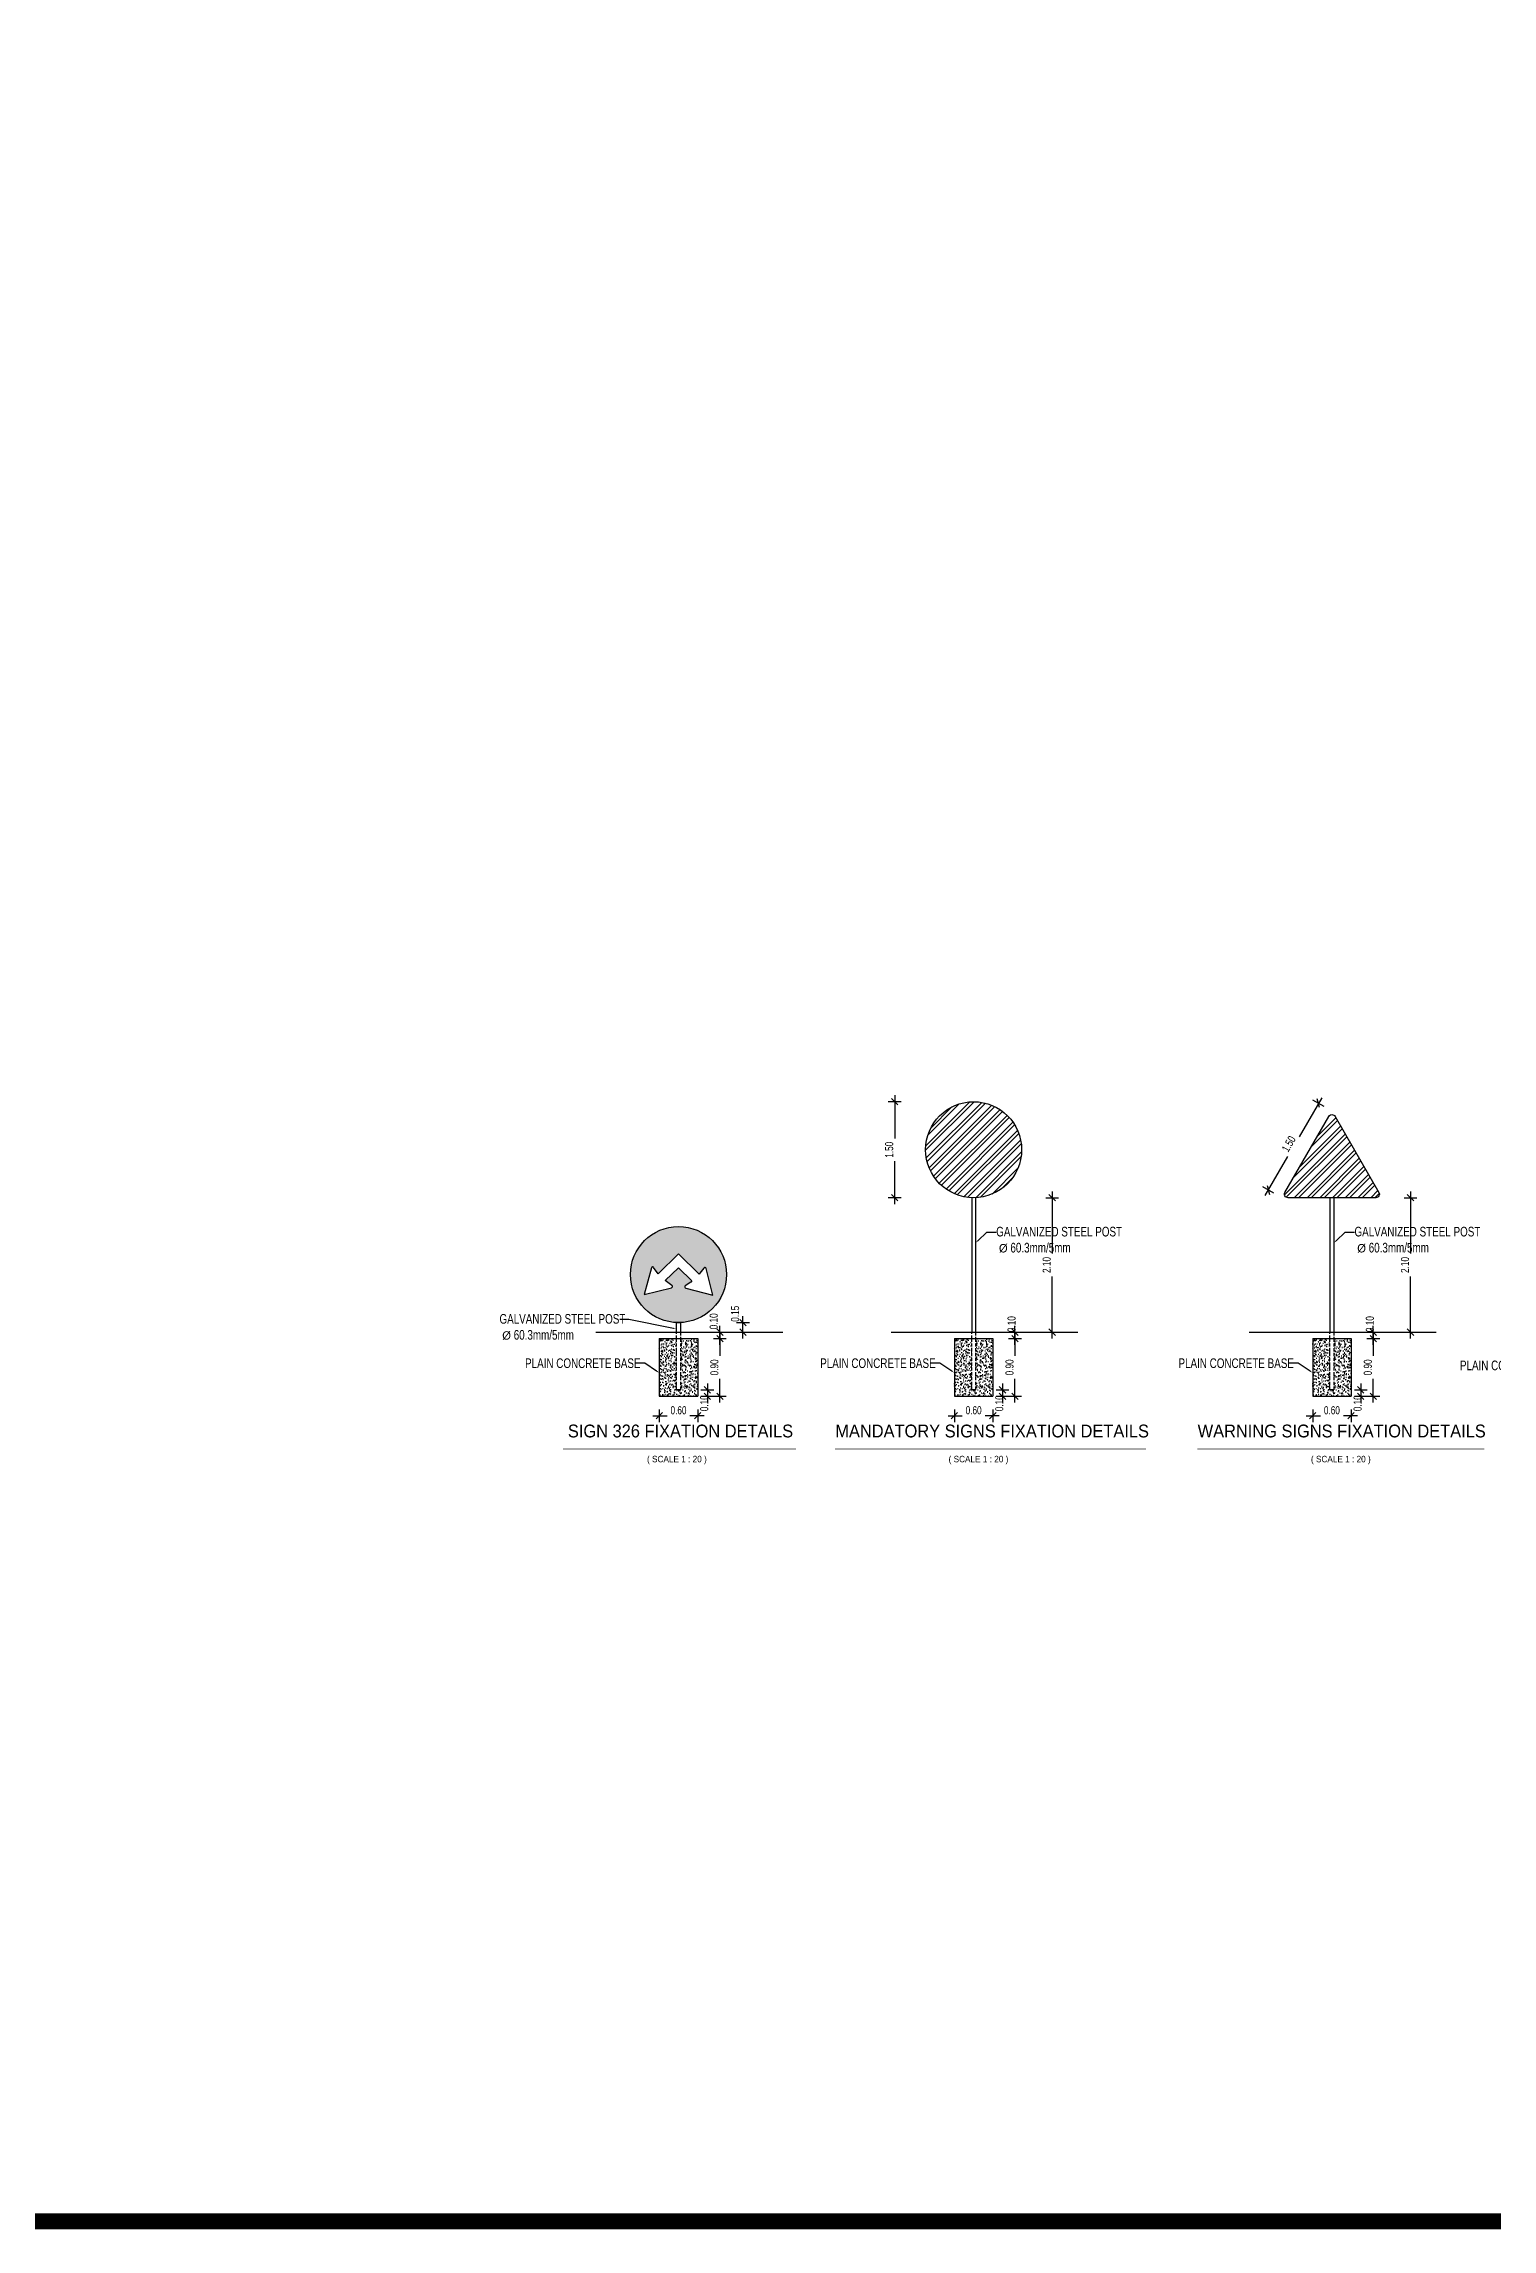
# Model space of a CAD drawing. Header units: metres. Extents: x 427982 to 431722, y 2905273 to 2906993.
# Drawn here: x 430494 to 430947, y 2905273 to 2905955 of the extents above; entities that cross this region are included whole.
import ezdxf
from ezdxf import colors
from ezdxf.entities.mleader import LeaderData, LeaderLine
from ezdxf.lldxf.tags import DXFTag
from ezdxf.math import Vec2, Vec3

# ---------------------------------------------------------------- set-up
doc = ezdxf.new("R2010")
doc.units = ezdxf.units.M
doc.linetypes.add('DASHED', pattern=[0.75, 0.5, -0.25])
doc.linetypes.add('TI-620 150-200', pattern=[2, 1, -1])
for name, color, linetype in [('TI-Dim 1000', 7, 'Continuous'), ('TI-MARKING', 7, 'Continuous'), ('TI-Signs', 7, 'Continuous'), ('TI-Text', 7, 'TI_PV'), ('TI-Veiw Ports', 3, 'Continuous')]:
    doc.layers.add(name, color=color, linetype=linetype)
doc.styles.add('DIM', font='simplex.shx')
doc.styles.add('JEREC', font='swisscl.ttf')
tags = doc.linetypes.add('TI-LE', pattern='A,66.702581,-0.059557,["L.E",DIM,S=1,R=0,X=0,Y=-0.439865],-2.345205,61.327337', length=130.43468).pattern_tags.tags
tags[6] = DXFTag(74, 10)
tags = doc.linetypes.add('TI_PV', pattern='A,48.055559,-0.517141,["P V",DIM,S=1.25,R=0,X=0,Y=-0.588432],-4.036816,22.390484', length=75).pattern_tags.tags
tags[6] = DXFTag(74, 10)
doc.dimstyles.new('TI 1000', dxfattribs={"dimtxt": 1.5, "dimasz": 1.25, "dimexe": 0.5, "dimexo": 0.5, "dimgap": 1, "dimtad": 0, "dimzin": 0, "dimdsep": 46, "dimtxsty": 'DIM', "dimblk": 'OBLIQUE', "dimcen": 0, "dimdle": 0.5, "dimclrd": 256, "dimclre": 256, "dimclrt": 256, "dimadec": 0, "dimazin": 0, "dimtfac": 1, "dimtix": 1, "dimtofl": 0, "dimtmove": 2, "dimatfit": 3, "dimldrblk": 'OBLIQUE', "dimfxl": 1, "dimfxlon": 1, "dimtvp": 0.666667, "dimtolj": 1, "dimtzin": 0, "dimlwd": -1, "dimlwe": -1, "dimarcsym": 0})

# ---------------------------------------------------------------- blocks, each defined once
blk = doc.blocks.new('_OBLIQUE')
at = {"color": 0, "linetype": 'ByBlock'}
blk.add_line((-0.5, -0.5), (0.5, 0.5), dxfattribs=at)
blk = doc.blocks.new('*D157')
at = {"layer": 'Defpoints', "color": 0, "transparency": 16777216}
for p in [(430798.65, 2905624.88), (430759.88, 2905594.89), (430798.6, 2905594.89)]:
    blk.add_point(p, dxfattribs=at)
at = {"layer": 'TI-Dim 1000', "transparency": 16777216}
for p, q in [((430761.88, 2905624.88), (430757.88, 2905624.88)), ((430759.88, 2905626.88), (430759.88, 2905613.43)), ((430759.88, 2905592.89), (430759.88, 2905606.33)), ((430761.88, 2905594.89), (430757.88, 2905594.89))]:
    blk.add_line(p, q, dxfattribs=at)
at = {"layer": 'TI-Dim 1000', "transparency": 16777216, "xscale": 2, "yscale": 2, "zscale": 2}
for p, rotation in [((430759.88, 2905624.88), 90), ((430759.88, 2905594.89), 270)]:
    blk.add_blockref('_OBLIQUE', p, dxfattribs=dict(at, rotation=rotation))
at = {"layer": 'TI-Dim 1000', "transparency": 16777216, "insert": (430758.17, 2905609.88), "char_height": 2.5, "attachment_point": 5, "rotation": 90, "style": 'JEREC'}
blk.add_mtext('\\A1;1.50', dxfattribs=at)
blk = doc.blocks.new('*D227')
at = {"layer": 'Defpoints', "color": 0, "transparency": 16777216}
for p in [(430784.53, 2905594.88), (430784.53, 2905552.88), (430809.07, 2905552.88)]:
    blk.add_point(p, dxfattribs=at)
at = {"layer": 'TI-Dim 1000', "transparency": 16777216}
for p, q in [((430809.07, 2905596.88), (430809.07, 2905577.46)), ((430807.07, 2905594.88), (430811.07, 2905594.88)), ((430809.07, 2905550.88), (430809.07, 2905570.31)), ((430807.07, 2905552.88), (430811.07, 2905552.88))]:
    blk.add_line(p, q, dxfattribs=at)
at = {"layer": 'TI-Dim 1000', "transparency": 16777216, "xscale": 2, "yscale": 2, "zscale": 2}
for p, rotation in [((430809.07, 2905594.88), 90), ((430809.07, 2905552.88), 270)]:
    blk.add_blockref('_OBLIQUE', p, dxfattribs=dict(at, rotation=rotation))
at = {"layer": 'TI-Dim 1000', "transparency": 16777216, "insert": (430807.36, 2905573.88), "char_height": 2.5, "attachment_point": 5, "rotation": 90, "style": 'JEREC'}
blk.add_mtext('\\A1;2.10', dxfattribs=at)
blk = doc.blocks.new('*D158')
at = {"layer": 'Defpoints', "color": 0, "transparency": 16777216}
for p in [(430794.73, 2905552.88), (430794.73, 2905550.88), (430797.45, 2905552.88)]:
    blk.add_point(p, dxfattribs=at)
at = {"layer": 'TI-Dim 1000', "transparency": 16777216}
for p, q in [((430797.45, 2905548.88), (430797.45, 2905554.88)), ((430795.45, 2905552.88), (430799.45, 2905552.88)), ((430795.45, 2905550.88), (430799.45, 2905550.88))]:
    blk.add_line(p, q, dxfattribs=at)
at = {"layer": 'TI-Dim 1000', "transparency": 16777216, "xscale": 2, "yscale": 2, "zscale": 2}
for p, rotation in [((430797.45, 2905552.88), 90), ((430797.45, 2905550.88), 270)]:
    blk.add_blockref('_OBLIQUE', p, dxfattribs=dict(at, rotation=rotation))
at = {"layer": 'TI-Dim 1000', "transparency": 16777216, "insert": (430796.39, 2905555.41), "char_height": 2.5, "attachment_point": 5, "rotation": 90, "style": 'JEREC'}
blk.add_mtext('\\A1;0.10', dxfattribs=at)
blk = doc.blocks.new('*D159')
at = {"layer": 'Defpoints', "color": 0, "transparency": 16777216}
for p in [(430794.73, 2905550.88), (430794.73, 2905532.88), (430797.45, 2905532.88)]:
    blk.add_point(p, dxfattribs=at)
at = {"layer": 'TI-Dim 1000', "transparency": 16777216}
for p, q in [((430795.45, 2905550.88), (430799.45, 2905550.88)), ((430797.45, 2905552.88), (430797.45, 2905545.46)), ((430797.45, 2905530.88), (430797.45, 2905538.3)), ((430795.45, 2905532.88), (430799.45, 2905532.88))]:
    blk.add_line(p, q, dxfattribs=at)
at = {"layer": 'TI-Dim 1000', "transparency": 16777216, "xscale": 2, "yscale": 2, "zscale": 2}
for p, rotation in [((430797.45, 2905550.88), 90), ((430797.45, 2905532.88), 270)]:
    blk.add_blockref('_OBLIQUE', p, dxfattribs=dict(at, rotation=rotation))
at = {"layer": 'TI-Dim 1000', "transparency": 16777216, "insert": (430795.75, 2905541.88), "char_height": 2.5, "attachment_point": 5, "rotation": 90, "style": 'JEREC'}
blk.add_mtext('\\A1;0.90', dxfattribs=at)
blk = doc.blocks.new('*D228')
at = {"layer": 'Defpoints', "color": 0, "transparency": 16777216}
for p in [(430785.13, 2905534.88), (430785.13, 2905532.88), (430793.54, 2905532.88)]:
    blk.add_point(p, dxfattribs=at)
at = {"layer": 'TI-Dim 1000', "transparency": 16777216}
for p, q in [((430791.54, 2905534.88), (430795.54, 2905534.88)), ((430793.54, 2905536.88), (430793.54, 2905530.88)), ((430791.54, 2905532.88), (430795.54, 2905532.88))]:
    blk.add_line(p, q, dxfattribs=at)
at = {"layer": 'TI-Dim 1000', "transparency": 16777216, "xscale": 2, "yscale": 2, "zscale": 2}
for p, rotation in [((430793.54, 2905534.88), 90), ((430793.54, 2905532.88), 270)]:
    blk.add_blockref('_OBLIQUE', p, dxfattribs=dict(at, rotation=rotation))
at = {"layer": 'TI-Dim 1000', "transparency": 16777216, "insert": (430792.56, 2905530.68), "char_height": 2.5, "attachment_point": 5, "rotation": 90, "style": 'JEREC'}
blk.add_mtext('\\A1;0.10', dxfattribs=at)
blk = doc.blocks.new('*D160')
at = {"layer": 'Defpoints', "color": 0, "transparency": 16777216}
for p in [(430896.43, 2905594.88), (430896.43, 2905552.88), (430920.97, 2905552.88)]:
    blk.add_point(p, dxfattribs=at)
at = {"layer": 'TI-Dim 1000', "transparency": 16777216}
for p, q in [((430920.97, 2905596.88), (430920.97, 2905577.46)), ((430918.97, 2905594.88), (430922.97, 2905594.88)), ((430920.97, 2905550.88), (430920.97, 2905570.31)), ((430918.97, 2905552.88), (430922.97, 2905552.88))]:
    blk.add_line(p, q, dxfattribs=at)
at = {"layer": 'TI-Dim 1000', "transparency": 16777216, "xscale": 2, "yscale": 2, "zscale": 2}
for p, rotation in [((430920.97, 2905594.88), 90), ((430920.97, 2905552.88), 270)]:
    blk.add_blockref('_OBLIQUE', p, dxfattribs=dict(at, rotation=rotation))
at = {"layer": 'TI-Dim 1000', "transparency": 16777216, "insert": (430919.26, 2905573.88), "char_height": 2.5, "attachment_point": 5, "rotation": 90, "style": 'JEREC'}
blk.add_mtext('\\A1;2.10', dxfattribs=at)
blk = doc.blocks.new('*D161')
at = {"layer": 'Defpoints', "color": 0, "transparency": 16777216}
for p in [(430906.63, 2905552.88), (430906.63, 2905550.88), (430909.36, 2905552.88)]:
    blk.add_point(p, dxfattribs=at)
at = {"layer": 'TI-Dim 1000', "transparency": 16777216}
for p, q in [((430909.36, 2905548.88), (430909.36, 2905554.88)), ((430907.36, 2905552.88), (430911.36, 2905552.88)), ((430907.36, 2905550.88), (430911.36, 2905550.88))]:
    blk.add_line(p, q, dxfattribs=at)
at = {"layer": 'TI-Dim 1000', "transparency": 16777216, "xscale": 2, "yscale": 2, "zscale": 2}
for p, rotation in [((430909.36, 2905552.88), 90), ((430909.36, 2905550.88), 270)]:
    blk.add_blockref('_OBLIQUE', p, dxfattribs=dict(at, rotation=rotation))
at = {"layer": 'TI-Dim 1000', "transparency": 16777216, "insert": (430908.29, 2905555.41), "char_height": 2.5, "attachment_point": 5, "rotation": 90, "style": 'JEREC'}
blk.add_mtext('\\A1;0.10', dxfattribs=at)
blk = doc.blocks.new('*D162')
at = {"layer": 'Defpoints', "color": 0, "transparency": 16777216}
for p in [(430906.63, 2905550.88), (430906.63, 2905532.88), (430909.36, 2905532.88)]:
    blk.add_point(p, dxfattribs=at)
at = {"layer": 'TI-Dim 1000', "transparency": 16777216}
for p, q in [((430907.36, 2905550.88), (430911.36, 2905550.88)), ((430909.36, 2905552.88), (430909.36, 2905545.46)), ((430909.36, 2905530.88), (430909.36, 2905538.3)), ((430907.36, 2905532.88), (430911.36, 2905532.88))]:
    blk.add_line(p, q, dxfattribs=at)
at = {"layer": 'TI-Dim 1000', "transparency": 16777216, "xscale": 2, "yscale": 2, "zscale": 2}
for p, rotation in [((430909.36, 2905550.88), 90), ((430909.36, 2905532.88), 270)]:
    blk.add_blockref('_OBLIQUE', p, dxfattribs=dict(at, rotation=rotation))
at = {"layer": 'TI-Dim 1000', "transparency": 16777216, "insert": (430907.65, 2905541.88), "char_height": 2.5, "attachment_point": 5, "rotation": 90, "style": 'JEREC'}
blk.add_mtext('\\A1;0.90', dxfattribs=at)
blk = doc.blocks.new('*D229')
at = {"layer": 'Defpoints', "color": 0, "transparency": 16777216}
for p in [(430897.03, 2905534.88), (430897.03, 2905532.88), (430905.45, 2905532.88)]:
    blk.add_point(p, dxfattribs=at)
at = {"layer": 'TI-Dim 1000', "transparency": 16777216}
for p, q in [((430903.45, 2905534.88), (430907.45, 2905534.88)), ((430905.45, 2905536.88), (430905.45, 2905530.88)), ((430903.45, 2905532.88), (430907.45, 2905532.88))]:
    blk.add_line(p, q, dxfattribs=at)
at = {"layer": 'TI-Dim 1000', "transparency": 16777216, "xscale": 2, "yscale": 2, "zscale": 2}
for p, rotation in [((430905.45, 2905534.88), 90), ((430905.45, 2905532.88), 270)]:
    blk.add_blockref('_OBLIQUE', p, dxfattribs=dict(at, rotation=rotation))
at = {"layer": 'TI-Dim 1000', "transparency": 16777216, "insert": (430904.47, 2905530.68), "char_height": 2.5, "attachment_point": 5, "rotation": 90, "style": 'JEREC'}
blk.add_mtext('\\A1;0.10', dxfattribs=at)
blk = doc.blocks.new('*D163')
at = {"layer": 'Defpoints', "color": 0, "transparency": 16777216}
for p in [(430892.24, 2905624.4), (430896.43, 2905621.98), (430880.78, 2905594.88)]:
    blk.add_point(p, dxfattribs=at)
at = {"layer": 'TI-Dim 1000', "transparency": 16777216}
for p, q in [((430893.24, 2905626.13), (430886.19, 2905613.92)), ((430893.97, 2905623.4), (430890.51, 2905625.4)), ((430875.6, 2905595.57), (430882.65, 2905607.78)), ((430878.33, 2905596.3), (430874.86, 2905598.3))]:
    blk.add_line(p, q, dxfattribs=at)
at = {"layer": 'TI-Dim 1000', "transparency": 16777216, "xscale": 2, "yscale": 2, "zscale": 2}
for p, rotation in [((430892.24, 2905624.4), 60.00000000083343), ((430876.6, 2905597.3), 240.0000000008335)]:
    blk.add_blockref('_OBLIQUE', p, dxfattribs=dict(at, rotation=rotation))
at = {"layer": 'TI-Dim 1000', "transparency": 16777216, "insert": (430882.94, 2905611.7), "char_height": 2.5, "attachment_point": 5, "rotation": 60, "style": 'JEREC'}
blk.add_mtext('\\A1;1.50', dxfattribs=at)
blk = doc.blocks.new('TI-326')
at = {"layer": 'TI-MARKING', "linetype": 'TI-LE'}
h = blk.add_hatch(color=5, dxfattribs=at)
h.dxf.hatch_style = 1
h.paths.add_polyline_path([(3, 3, 1), (-3, 3, 1)])
h.paths.add_polyline_path([(0.45, 2.16, -0.640453), (0.42, 2.29), (0.76, 2.52), (0.84, 2.61), (0, 3.43), (-0.83, 2.62), (-0.41, 2.32, -0.634127), (-0.43, 2.18), (-2.14, 1.75), (-1.69, 3.43, -0.634127), (-1.56, 3.45), (-1.27, 3.05), (0, 4.29), (1.29, 3.03), (1.34, 3.08), (1.59, 3.41, -0.627012), (1.72, 3.39), (2.15, 1.71)], flags=16)
blk.add_lwpolyline([(-1.27, 3.05), (-1.56, 3.45, 0.634127), (-1.69, 3.43), (-2.14, 1.75), (-0.43, 2.18, 0.634127), (-0.41, 2.32), (-0.83, 2.62), (0, 3.43), (0.84, 2.61), (0.76, 2.52), (0.42, 2.29, 0.634127), (0.45, 2.16), (2.15, 1.71), (1.72, 3.38, 0.634127), (1.59, 3.41), (1.34, 3.08), (1.29, 3.03), (0, 4.29)], format="xyb", close=True, dxfattribs=at)
blk.add_circle((0, 3), 3, dxfattribs=at)
blk = doc.blocks.new('*D164')
at = {"layer": 'Defpoints', "color": 0, "transparency": 16777216}
for p in [(430702.56, 2905552.88), (430702.56, 2905550.88), (430705.29, 2905552.88)]:
    blk.add_point(p, dxfattribs=at)
at = {"layer": 'TI-Dim 1000', "transparency": 16777216}
for p, q in [((430705.29, 2905548.88), (430705.29, 2905554.88)), ((430703.29, 2905552.88), (430707.29, 2905552.88)), ((430703.29, 2905550.88), (430707.29, 2905550.88))]:
    blk.add_line(p, q, dxfattribs=at)
at = {"layer": 'TI-Dim 1000', "transparency": 16777216, "xscale": 2, "yscale": 2, "zscale": 2}
for p, rotation in [((430705.29, 2905552.88), 90), ((430705.29, 2905550.88), 270)]:
    blk.add_blockref('_OBLIQUE', p, dxfattribs=dict(at, rotation=rotation))
at = {"layer": 'TI-Dim 1000', "transparency": 16777216, "insert": (430703.36, 2905556.27), "char_height": 2.5, "attachment_point": 5, "rotation": 90, "style": 'JEREC'}
blk.add_mtext('\\A1;0.10', dxfattribs=at)
blk = doc.blocks.new('*D165')
at = {"layer": 'Defpoints', "color": 0, "transparency": 16777216}
for p in [(430702.56, 2905550.88), (430702.56, 2905532.88), (430705.29, 2905532.88)]:
    blk.add_point(p, dxfattribs=at)
at = {"layer": 'TI-Dim 1000', "transparency": 16777216}
for p, q in [((430703.29, 2905550.88), (430707.29, 2905550.88)), ((430705.29, 2905552.88), (430705.29, 2905545.46)), ((430705.29, 2905530.88), (430705.29, 2905538.3)), ((430703.29, 2905532.88), (430707.29, 2905532.88))]:
    blk.add_line(p, q, dxfattribs=at)
at = {"layer": 'TI-Dim 1000', "transparency": 16777216, "xscale": 2, "yscale": 2, "zscale": 2}
for p, rotation in [((430705.29, 2905550.88), 90), ((430705.29, 2905532.88), 270)]:
    blk.add_blockref('_OBLIQUE', p, dxfattribs=dict(at, rotation=rotation))
at = {"layer": 'TI-Dim 1000', "transparency": 16777216, "insert": (430703.58, 2905541.88), "char_height": 2.5, "attachment_point": 5, "rotation": 90, "style": 'JEREC'}
blk.add_mtext('\\A1;0.90', dxfattribs=at)
blk = doc.blocks.new('*D230')
at = {"layer": 'Defpoints', "color": 0, "transparency": 16777216}
for p in [(430692.96, 2905534.88), (430692.96, 2905532.88), (430701.38, 2905532.88)]:
    blk.add_point(p, dxfattribs=at)
at = {"layer": 'TI-Dim 1000', "transparency": 16777216}
for p, q in [((430699.38, 2905534.88), (430703.38, 2905534.88)), ((430701.38, 2905536.88), (430701.38, 2905530.88)), ((430699.38, 2905532.88), (430703.38, 2905532.88))]:
    blk.add_line(p, q, dxfattribs=at)
at = {"layer": 'TI-Dim 1000', "transparency": 16777216, "xscale": 2, "yscale": 2, "zscale": 2}
for p, rotation in [((430701.38, 2905534.88), 90), ((430701.38, 2905532.88), 270)]:
    blk.add_blockref('_OBLIQUE', p, dxfattribs=dict(at, rotation=rotation))
at = {"layer": 'TI-Dim 1000', "transparency": 16777216, "insert": (430700.4, 2905530.68), "char_height": 2.5, "attachment_point": 5, "rotation": 90, "style": 'JEREC'}
blk.add_mtext('\\A1;0.10', dxfattribs=at)
blk = doc.blocks.new('*D231')
at = {"layer": 'Defpoints', "color": 0, "transparency": 16777216}
for p in [(430692.96, 2905555.88), (430712.49, 2905555.88), (430692.96, 2905552.88)]:
    blk.add_point(p, dxfattribs=at)
at = {"layer": 'TI-Dim 1000', "transparency": 16777216}
for p, q in [((430710.49, 2905555.88), (430714.49, 2905555.88)), ((430712.49, 2905550.88), (430712.49, 2905557.88)), ((430710.49, 2905552.88), (430714.49, 2905552.88))]:
    blk.add_line(p, q, dxfattribs=at)
at = {"layer": 'TI-Dim 1000', "transparency": 16777216, "xscale": 2, "yscale": 2, "zscale": 2}
for p, rotation in [((430712.49, 2905555.88), 90), ((430712.49, 2905552.88), 270)]:
    blk.add_blockref('_OBLIQUE', p, dxfattribs=dict(at, rotation=rotation))
at = {"layer": 'TI-Dim 1000', "transparency": 16777216, "insert": (430710.04, 2905558.63), "char_height": 2.5, "attachment_point": 5, "rotation": 90, "style": 'JEREC'}
blk.add_mtext('\\A1;0.15', dxfattribs=at)
blk = doc.blocks.new('*D248')
at = {"layer": 'Defpoints', "color": 0, "transparency": 16777216}
for p in [(430686.36, 2905532.88), (430698.36, 2905532.88), (430686.36, 2905526.78)]:
    blk.add_point(p, dxfattribs=at)
at = {"layer": 'TI-Dim 1000', "transparency": 16777216}
for p, q in [((430686.36, 2905528.78), (430686.36, 2905524.78)), ((430698.36, 2905528.78), (430698.36, 2905524.78)), ((430684.36, 2905526.78), (430688.78, 2905526.78)), ((430700.36, 2905526.78), (430695.94, 2905526.78))]:
    blk.add_line(p, q, dxfattribs=at)
at = {"layer": 'TI-Dim 1000', "transparency": 16777216, "xscale": 2, "yscale": 2, "zscale": 2, "rotation": 180}
blk.add_blockref('_OBLIQUE', (430686.36, 2905526.78), dxfattribs=at)
at = {"layer": 'TI-Dim 1000', "transparency": 16777216, "xscale": 2, "yscale": 2, "zscale": 2}
blk.add_blockref('_OBLIQUE', (430698.36, 2905526.78), dxfattribs=at)
at = {"layer": 'TI-Dim 1000', "transparency": 16777216, "insert": (430692.36, 2905528.48), "char_height": 2.5, "attachment_point": 5, "style": 'JEREC'}
blk.add_mtext('\\A1;0.60', dxfattribs=at)
blk = doc.blocks.new('*D177')
at = {"layer": 'Defpoints', "color": 0, "transparency": 16777216}
for p in [(430778.53, 2905532.88), (430790.53, 2905532.88), (430778.53, 2905526.78)]:
    blk.add_point(p, dxfattribs=at)
at = {"layer": 'TI-Dim 1000', "transparency": 16777216}
for p, q in [((430778.53, 2905528.78), (430778.53, 2905524.78)), ((430790.53, 2905528.78), (430790.53, 2905524.78)), ((430776.53, 2905526.78), (430780.95, 2905526.78)), ((430792.53, 2905526.78), (430788.11, 2905526.78))]:
    blk.add_line(p, q, dxfattribs=at)
at = {"layer": 'TI-Dim 1000', "transparency": 16777216, "xscale": 2, "yscale": 2, "zscale": 2, "rotation": 180}
blk.add_blockref('_OBLIQUE', (430778.53, 2905526.78), dxfattribs=at)
at = {"layer": 'TI-Dim 1000', "transparency": 16777216, "xscale": 2, "yscale": 2, "zscale": 2}
blk.add_blockref('_OBLIQUE', (430790.53, 2905526.78), dxfattribs=at)
at = {"layer": 'TI-Dim 1000', "transparency": 16777216, "insert": (430784.53, 2905528.48), "char_height": 2.5, "attachment_point": 5, "style": 'JEREC'}
blk.add_mtext('\\A1;0.60', dxfattribs=at)
blk = doc.blocks.new('*D178')
at = {"layer": 'Defpoints', "color": 0, "transparency": 16777216}
for p in [(430890.43, 2905532.88), (430902.43, 2905532.88), (430890.43, 2905526.78)]:
    blk.add_point(p, dxfattribs=at)
at = {"layer": 'TI-Dim 1000', "transparency": 16777216}
for p, q in [((430890.43, 2905528.78), (430890.43, 2905524.78)), ((430902.43, 2905528.78), (430902.43, 2905524.78)), ((430888.43, 2905526.78), (430892.85, 2905526.78)), ((430904.43, 2905526.78), (430900.01, 2905526.78))]:
    blk.add_line(p, q, dxfattribs=at)
at = {"layer": 'TI-Dim 1000', "transparency": 16777216, "xscale": 2, "yscale": 2, "zscale": 2, "rotation": 180}
blk.add_blockref('_OBLIQUE', (430890.43, 2905526.78), dxfattribs=at)
at = {"layer": 'TI-Dim 1000', "transparency": 16777216, "xscale": 2, "yscale": 2, "zscale": 2}
blk.add_blockref('_OBLIQUE', (430902.43, 2905526.78), dxfattribs=at)
at = {"layer": 'TI-Dim 1000', "transparency": 16777216, "insert": (430896.43, 2905528.48), "char_height": 2.5, "attachment_point": 5, "style": 'JEREC'}
blk.add_mtext('\\A1;0.60', dxfattribs=at)

msp = doc.modelspace()

# ---------------------------------------------------------------- hatches: boundary and pattern name
at = {"layer": 'TI-Dim 1000'}
h = msp.add_hatch(dxfattribs=at)
h.set_pattern_fill('ANSI32', color=256, scale=7.5)
h.set_pattern_definition([(45, (427923.874, 2904543.3402), (-1.9887378, 1.9887378), []), (45, (427925.1998, 2904543.3402), (-1.9887378, 1.9887378), [])])
h.paths.add_polyline_path([(430799.526, 2905609.882, 1), (430769.526, 2905609.882, 1)])
h = msp.add_hatch(dxfattribs=at)
h.set_pattern_fill('ANSI32', color=256, scale=7.5)
h.set_pattern_definition([(45, (427915.9972, 2904543.3402), (-1.9887378, 1.9887378), []), (45, (427917.323, 2904543.3402), (-1.9887378, 1.9887378), [])])
h.paths.add_polyline_path([(430897.396, 2905620.304, 0.5773503), (430895.46, 2905620.304), (430881.751, 2905596.559, 0.5773503), (430882.718, 2905594.882), (430910.138, 2905594.882, 0.5773503), (430911.105, 2905596.559)])
h = msp.add_hatch(dxfattribs=at)
h.set_pattern_fill('AR-CONC', color=256, scale=0.3)
h.set_pattern_definition([(50, (424753.409, 2903555.844), (2.15178055, -0.1882564), [0.225, -2.475]), (355, (424753.409, 2903555.844), (-0.416254, 2.2565764), [0.18, -1.98]), (100.451444, (424753.5882, 2903555.8284), (1.73552654, 2.06832), [0.1912206, -2.1034263]), (46.1842, (424753.409, 2903556.444), (3.201724, -0.4965578), [0.3375, -3.7125]), (96.635635, (424753.6757, 2903556.4027), (2.8039858, 2.9223558), [0.286831, -3.1551413]), (351.184164, (424753.409, 2903556.444), (2.8039858, 2.9223558), [0.27, -2.97]), (21, (424753.709, 2903556.294), (1.79072116, -1.20785667), [0.225, -2.475]), (326, (424753.709, 2903556.294), (0.729946, 2.1754501), [0.18, -1.98]), (71.451445, (424753.8581, 2903556.1934), (2.5206671, 0.96759346), [0.1912206, -2.1034263]), (37.5, (424753.4089, 2903555.84406), (0.03647957, 0.99868156), [0, -1.956, 0, -2.01, 0, -1.9875]), (7.5, (424753.4089, 2903555.8441), (0.78920861, 1.18323514), [0, -1.146, 0, -1.911, 0, -0.7575]), (327.5, (424752.7399, 2903555.84406), (1.60146731, -0.06766462), [0, -0.75, 0, -2.34, 0, -3.105]), (317.5, (424752.4399, 2903555.844), (1.7495585, 0.30031495), [0, -0.975, 0, -1.554, 0, -2.205])])
h.paths.add_polyline_path([(430691.761, 2905550.882), (430686.361, 2905550.882), (430686.361, 2905532.882), (430698.361, 2905532.882), (430698.361, 2905550.882), (430692.961, 2905550.882), (430692.961, 2905534.882), (430691.761, 2905534.882)])
h = msp.add_hatch(dxfattribs=at)
h.set_pattern_fill('AR-CONC', color=256, scale=0.3)
h.set_pattern_definition([(50, (424845.5736, 2903555.844), (2.15178055, -0.1882564), [0.225, -2.475]), (355, (424845.5736, 2903555.844), (-0.416254, 2.2565764), [0.18, -1.98]), (100.451444, (424845.753, 2903555.8284), (1.73552654, 2.06832), [0.1912206, -2.1034263]), (46.1842, (424845.5736, 2903556.444), (3.201724, -0.4965578), [0.3375, -3.7125]), (96.635635, (424845.8405, 2903556.4027), (2.8039858, 2.9223558), [0.286831, -3.1551413]), (351.184164, (424845.5736, 2903556.444), (2.8039858, 2.9223558), [0.27, -2.97]), (21, (424845.8736, 2903556.294), (1.79072116, -1.20785667), [0.225, -2.475]), (326, (424845.8736, 2903556.294), (0.729946, 2.1754501), [0.18, -1.98]), (71.451445, (424846.0229, 2903556.1934), (2.5206671, 0.96759346), [0.1912206, -2.1034263]), (37.5, (424845.57365, 2903555.84406), (0.03647957, 0.99868156), [0, -1.956, 0, -2.01, 0, -1.9875]), (7.5, (424845.5736, 2903555.8441), (0.78920861, 1.18323514), [0, -1.146, 0, -1.911, 0, -0.7575]), (327.5, (424844.90465, 2903555.84406), (1.60146731, -0.06766462), [0, -0.75, 0, -2.34, 0, -3.105]), (317.5, (424844.6046, 2903555.844), (1.7495585, 0.30031495), [0, -0.975, 0, -1.554, 0, -2.205])])
h.paths.add_polyline_path([(430783.926, 2905550.882), (430778.526, 2905550.882), (430778.526, 2905532.882), (430790.526, 2905532.882), (430790.526, 2905550.882), (430785.126, 2905550.882), (430785.126, 2905534.882), (430783.926, 2905534.882)])
h = msp.add_hatch(dxfattribs=at)
h.set_pattern_fill('AR-CONC', color=256, scale=0.3)
h.set_pattern_definition([(50, (424957.4756, 2903555.844), (2.15178055, -0.1882564), [0.225, -2.475]), (355, (424957.4756, 2903555.844), (-0.416254, 2.2565764), [0.18, -1.98]), (100.451444, (424957.6549, 2903555.8284), (1.73552654, 2.06832), [0.1912206, -2.1034263]), (46.1842, (424957.4756, 2903556.444), (3.201724, -0.4965578), [0.3375, -3.7125]), (96.635635, (424957.7424, 2903556.4027), (2.8039858, 2.9223558), [0.286831, -3.1551413]), (351.184164, (424957.4756, 2903556.444), (2.8039858, 2.9223558), [0.27, -2.97]), (21, (424957.7756, 2903556.294), (1.79072116, -1.20785667), [0.225, -2.475]), (326, (424957.7756, 2903556.294), (0.729946, 2.1754501), [0.18, -1.98]), (71.451445, (424957.9248, 2903556.1934), (2.5206671, 0.96759346), [0.1912206, -2.1034263]), (37.5, (424957.4756, 2903555.84406), (0.03647957, 0.99868156), [0, -1.956, 0, -2.01, 0, -1.9875]), (7.5, (424957.4756, 2903555.8441), (0.78920861, 1.18323514), [0, -1.146, 0, -1.911, 0, -0.7575]), (327.5, (424956.8066, 2903555.84406), (1.60146731, -0.06766462), [0, -0.75, 0, -2.34, 0, -3.105]), (317.5, (424956.5066, 2903555.844), (1.7495585, 0.30031495), [0, -0.975, 0, -1.554, 0, -2.205])])
h.paths.add_polyline_path([(430895.828, 2905550.882), (430890.428, 2905550.882), (430890.428, 2905532.882), (430902.428, 2905532.882), (430902.428, 2905550.882), (430897.028, 2905550.882), (430897.028, 2905534.882), (430895.828, 2905534.882)])

# ---------------------------------------------------------------- linework, layer by layer
for p, q in [((430783.926, 2905594.882), (430783.926, 2905552.882)), ((430895.828, 2905594.882), (430895.828, 2905552.882)), ((430666.565, 2905552.882), (430692.961, 2905552.882)), ((430686.361, 2905550.882), (430698.361, 2905550.882)), ((430686.361, 2905550.882), (430686.361, 2905532.882)), ((430692.961, 2905552.882), (430724.95, 2905552.882)), ((430698.361, 2905550.882), (430698.361, 2905532.882)), ((430758.73, 2905552.882), (430785.126, 2905552.882)), ((430778.526, 2905550.882), (430790.526, 2905550.882)), ((430778.526, 2905550.882), (430778.526, 2905532.882)), ((430785.126, 2905552.882), (430817.115, 2905552.882)), ((430790.526, 2905550.882), (430790.526, 2905532.882)), ((430870.632, 2905552.882), (430897.028, 2905552.882)), ((430890.428, 2905550.882), (430902.428, 2905550.882)), ((430890.428, 2905550.882), (430890.428, 2905532.882)), ((430897.028, 2905552.882), (430929.017, 2905552.882)), ((430902.428, 2905550.882), (430902.428, 2905532.882)), ((430686.361, 2905532.882), (430698.361, 2905532.882)), ((430778.526, 2905532.882), (430790.526, 2905532.882)), ((430890.428, 2905532.882), (430902.428, 2905532.882))]:
    msp.add_line(p, q, dxfattribs=at)
at = {"layer": 'TI-Dim 1000', "const_width": 5}
msp.add_lwpolyline([(430044.183, 2906631.429), (431719.924, 2906631.429), (431719.924, 2905275.137), (430044.183, 2905275.137)], close=True, dxfattribs=at)
at = {"layer": 'TI-Dim 1000'}
for points in [[(430785.126, 2905594.882), (430785.126, 2905552.882)], [(430897.028, 2905594.882), (430897.028, 2905552.882)], [(430691.761, 2905552.882), (430691.761, 2905555.882), (430692.961, 2905555.882), (430692.961, 2905552.882)]]:
    msp.add_lwpolyline(points, dxfattribs=at)
at = {"layer": 'TI-Dim 1000', "linetype": 'DASHED', "ltscale": 2}
for points in [[(430692.961, 2905552.882), (430692.961, 2905550.882), (430692.961, 2905534.882), (430691.761, 2905534.882), (430691.761, 2905550.882), (430691.761, 2905552.882)], [(430785.126, 2905552.882), (430785.126, 2905550.882), (430785.126, 2905534.882), (430783.926, 2905534.882), (430783.926, 2905550.882), (430783.926, 2905552.882)], [(430897.028, 2905552.882), (430897.028, 2905550.882), (430897.028, 2905534.882), (430895.828, 2905534.882), (430895.828, 2905550.882), (430895.828, 2905552.882)]]:
    msp.add_lwpolyline(points, dxfattribs=at)
at = {"layer": 'TI-MARKING', "linetype": 'Continuous'}
msp.add_circle((430784.526, 2905609.882), 15, dxfattribs=at)
at = {"layer": 'TI-Signs', "linetype": 'Continuous', "flags": 128}
msp.add_lwpolyline([(430911.105, 2905596.559, -0.5773503), (430910.138, 2905594.882), (430882.718, 2905594.882, -0.5773503), (430881.751, 2905596.559), (430895.46, 2905620.304, -0.5773503), (430897.396, 2905620.304), (430911.105, 2905596.559)], format="xyb", dxfattribs=at)
at = {"layer": 'TI-Text', "linetype": 'TI-620 150-200', "const_width": 0.15, "flags": 128}
for points in [[(430656.304, 2905516.394), (430729.101, 2905516.394)], [(430741.255, 2905516.394), (430838.364, 2905516.394)], [(430854.427, 2905516.394), (430944.032, 2905516.394)]]:
    msp.add_lwpolyline(points, dxfattribs=at)

# ---------------------------------------------------------------- block references
at = {"layer": 'TI-Veiw Ports', "xscale": 5, "yscale": 5, "zscale": 5}
msp.add_blockref('TI-326', (430692.361, 2905555.882), dxfattribs=at)

# ---------------------------------------------------------------- texts
at = {"layer": 'TI-Text', "linetype": 'TI-620 150-200', "style": 'JEREC', "width": 1.25}
for s, height, p in [(' SIGN 326 FIXATION DETAILS', 4, (430656.379, 2905520.013)), ('MANDATORY SIGNS FIXATION DETAILS', 4, (430741.33, 2905520.013)), ('WARNING SIGNS FIXATION DETAILS', 4, (430854.502, 2905520.013)), ('( SCALE 1 : 20 )', 2, (430682.529, 2905512.249)), ('( SCALE 1 : 20 )', 2, (430776.717, 2905512.249)), ('( SCALE 1 : 20 )', 2, (430889.889, 2905512.249))]:
    msp.add_text(s, height=height, dxfattribs=at).set_placement(p)

# ---------------------------------------------------------------- dimensions: what is measured, and where the dimension line sits
at = {"layer": 'TI-Dim 1000'}
for base, p1, p2, picture, middle in [((430759.882, 2905594.889), (430798.652, 2905624.876), (430798.6, 2905594.889), '*D157', (430758.175, 2905609.882)), ((430809.066, 2905552.882), (430784.526, 2905594.882), (430784.526, 2905552.882), '*D227', (430807.359, 2905573.882)), ((430920.968, 2905552.882), (430896.428, 2905594.882), (430896.428, 2905552.882), '*D160', (430919.261, 2905573.882)), ((430705.29, 2905532.882), (430702.564, 2905550.882), (430702.564, 2905532.882), '*D165', (430703.583, 2905541.882)), ((430797.454, 2905532.882), (430794.729, 2905550.882), (430794.729, 2905532.882), '*D159', (430795.747, 2905541.882)), ((430909.356, 2905532.882), (430906.631, 2905550.882), (430906.631, 2905532.882), '*D162', (430907.649, 2905541.882))]:
    dim = msp.add_linear_dim(base=base, p1=p1, p2=p2, angle=90, dimstyle='TI 1000', override={"dimtxt": 2.5, "dimasz": 2, "dimexe": 2, "dimlfac": 0.05, "dimtxsty": 'JEREC', "dimdle": 2, "dimfxl": 2}, dxfattribs=at)
    dim.commit()
    dim.dimension.update_dxf_attribs({"geometry": picture, "text_midpoint": middle})
dim = msp.add_aligned_dim(p1=(430880.783, 2905594.882), p2=(430896.428, 2905621.981), distance=4.833, text='1.50', dimstyle='TI 1000', override={"dimtxt": 2.5, "dimasz": 2, "dimexe": 2, "dimlfac": 0.05, "dimtxsty": 'JEREC', "dimdle": 2, "dimfxl": 2}, dxfattribs=at)
dim.commit()
dim.dimension.update_dxf_attribs({"geometry": '*D163', "text_midpoint": (430882.941, 2905611.702)})
for base, p1, p2, picture, middle in [((430712.489, 2905555.882), (430692.961, 2905552.882), (430692.961, 2905555.882), '*D231', (430710.039, 2905558.627)), ((430705.29, 2905552.882), (430702.564, 2905550.882), (430702.564, 2905552.882), '*D164', (430703.355, 2905556.267)), ((430797.454, 2905552.882), (430794.729, 2905550.882), (430794.729, 2905552.882), '*D158', (430796.387, 2905555.415)), ((430909.356, 2905552.882), (430906.631, 2905550.882), (430906.631, 2905552.882), '*D161', (430908.289, 2905555.415)), ((430701.38, 2905532.882), (430692.961, 2905534.882), (430692.961, 2905532.882), '*D230', (430700.399, 2905530.684)), ((430793.544, 2905532.882), (430785.126, 2905534.882), (430785.126, 2905532.882), '*D228', (430792.563, 2905530.684)), ((430905.446, 2905532.882), (430897.028, 2905534.882), (430897.028, 2905532.882), '*D229', (430904.465, 2905530.684))]:
    dim = msp.add_linear_dim(base=base, p1=p1, p2=p2, angle=90, dimstyle='TI 1000', override={"dimtxt": 2.5, "dimasz": 2, "dimexe": 2, "dimlfac": 0.05, "dimtxsty": 'JEREC', "dimdle": 2, "dimfxl": 2}, dxfattribs=at)
    dim.commit()
    dim.dimension.update_dxf_attribs({"geometry": picture, "text_midpoint": middle, "dimtype": 128})
for base, p1, p2, picture, middle in [((430686.361, 2905526.776), (430698.361, 2905532.882), (430686.361, 2905532.882), '*D248', (430692.361, 2905528.483)), ((430778.526, 2905526.776), (430790.526, 2905532.882), (430778.526, 2905532.882), '*D177', (430784.526, 2905528.483)), ((430890.428, 2905526.776), (430902.428, 2905532.882), (430890.428, 2905532.882), '*D178', (430896.428, 2905528.483))]:
    dim = msp.add_linear_dim(base=base, p1=p1, p2=p2, dimstyle='TI 1000', override={"dimtxt": 2.5, "dimasz": 2, "dimexe": 2, "dimlfac": 0.05, "dimtxsty": 'JEREC', "dimdle": 2, "dimfxl": 2}, dxfattribs=at)
    dim.commit()
    dim.dimension.update_dxf_attribs({"geometry": picture, "text_midpoint": middle})

# ---------------------------------------------------------------- leaders
ml = msp.add_multileader_mtext('Standard', dxfattribs=at)
ml.set_content('GALVANIZED STEEL POST\\P {\\fAngsanaUPC|b0|i0|c0|p18;\\H0.875x;Ø} 60.3mm/5mm', color=256, style='JEREC')
ml.set_leader_properties()
ml.build(insert=Vec2(0, 0))
ml.multileader.update_dxf_attribs({"dogleg_length": 0.36, "arrow_head_size": 1})
ctx = ml.context
ctx.base_point, ctx.char_height, ctx.arrow_head_size, ctx.landing_gap_size, ctx.plane_origin = Vec3(430791.536, 2905584.106), 3, 1, 0.045, Vec3(430786.501, 2905580.781)
notes = []
notes.append((ctx, [(0, (1, 1, 0), (430788.642, 2905584.106), (1, 0), 2.894, [(0, [(430785.126, 2905580.781)], 0, [])])]))
ctx.mtext.insert = Vec3(430791.581, 2905585.793)
ml = msp.add_multileader_mtext('Standard', dxfattribs=at)
ml.set_content('GALVANIZED STEEL POST\\P {\\fAngsanaUPC|b0|i0|c0|p18;\\H0.875x;Ø} 60.3mm/5mm', color=256, style='JEREC')
ml.set_leader_properties()
ml.build(insert=Vec2(0, 0))
ml.multileader.update_dxf_attribs({"dogleg_length": 0.36, "arrow_head_size": 1})
ctx = ml.context
ctx.base_point, ctx.char_height, ctx.arrow_head_size, ctx.landing_gap_size, ctx.plane_origin = Vec3(430903.438, 2905584.106), 3, 1, 0.045, Vec3(430898.403, 2905580.781)
notes.append((ctx, [(0, (1, 1, 0), (430900.544, 2905584.106), (1, 0), 2.894, [(0, [(430897.028, 2905580.781)], 0, [])])]))
ctx.mtext.insert = Vec3(430903.483, 2905585.793)
ml = msp.add_multileader_mtext('Standard', dxfattribs=at)
ml.set_content('GALVANIZED STEEL POST\\P {\\fAngsanaUPC|b0|i0|c0|p18;\\H0.875x;Ø} 60.3mm/5mm', color=256, style='JEREC')
ml.set_leader_properties()
ml.build(insert=Vec2(0, 0))
ml.multileader.update_dxf_attribs({"dogleg_length": 0.36, "arrow_head_size": 1})
ctx = ml.context
ctx.base_point, ctx.char_height, ctx.arrow_head_size, ctx.landing_gap_size, ctx.plane_origin = Vec3(430636.402, 2905556.858), 3, 1, 0.045, Vec3(430693.137, 2905553.823)
notes.append((ctx, [(1, (1, 1, 0), (430676.894, 2905556.858), (-1, 0), 2.894, [(0, [(430691.761, 2905553.823)], 0, [])])]))
ctx.mtext.insert = Vec3(430636.447, 2905558.545)
ml = msp.add_multileader_mtext('Standard', dxfattribs=at)
ml.set_content('PLAIN CONCRETE BASE', color=256, style='JEREC')
ml.set_leader_properties()
ml.build(insert=Vec2(0, 0))
ml.multileader.update_dxf_attribs({"dogleg_length": 0.36, "arrow_head_size": 1})
ctx = ml.context
ctx.base_point, ctx.char_height, ctx.arrow_head_size, ctx.landing_gap_size, ctx.plane_origin = Vec3(430644.395, 2905543.162), 3, 1, 0.045, Vec3(430687.737, 2905540.19)
notes.append((ctx, [(1, (1, 1, 0), (430681.806, 2905543.162), (-1, 0), 2.894, [(0, [(430686.361, 2905540.19)], 0, [])])]))
ctx.mtext.insert = Vec3(430644.44, 2905544.694)
ml = msp.add_multileader_mtext('Standard', dxfattribs=at)
ml.set_content('PLAIN CONCRETE BASE', color=256, style='JEREC')
ml.set_leader_properties()
ml.build(insert=Vec2(0, 0))
ml.multileader.update_dxf_attribs({"dogleg_length": 0.36, "arrow_head_size": 1})
ctx = ml.context
ctx.base_point, ctx.char_height, ctx.arrow_head_size, ctx.landing_gap_size, ctx.plane_origin = Vec3(430736.56, 2905543.162), 3, 1, 0.045, Vec3(430779.901, 2905540.19)
notes.append((ctx, [(1, (1, 1, 0), (430773.971, 2905543.162), (-1, 0), 2.894, [(0, [(430778.526, 2905540.19)], 0, [])])]))
ctx.mtext.insert = Vec3(430736.605, 2905544.694)
ml = msp.add_multileader_mtext('Standard', dxfattribs=at)
ml.set_content('PLAIN CONCRETE BASE', color=256, style='JEREC')
ml.set_leader_properties()
ml.build(insert=Vec2(0, 0))
ml.multileader.update_dxf_attribs({"dogleg_length": 0.36, "arrow_head_size": 1})
ctx = ml.context
ctx.base_point, ctx.char_height, ctx.arrow_head_size, ctx.landing_gap_size, ctx.plane_origin = Vec3(430848.462, 2905543.162), 3, 1, 0.045, Vec3(430891.803, 2905540.19)
notes.append((ctx, [(1, (1, 1, 0), (430885.873, 2905543.162), (-1, 0), 2.894, [(0, [(430890.428, 2905540.19)], 0, [])])]))
ctx.mtext.insert = Vec3(430848.507, 2905544.694)
ml = msp.add_multileader_mtext('Standard', dxfattribs=at)
ml.set_content('PLAIN CONCRETE BASE', color=256, style='JEREC')
ml.set_leader_properties()
ml.build(insert=Vec2(0, 0))
ml.multileader.update_dxf_attribs({"dogleg_length": 0.36, "arrow_head_size": 1})
ctx = ml.context
ctx.base_point, ctx.char_height, ctx.arrow_head_size, ctx.landing_gap_size, ctx.plane_origin = Vec3(430936.366, 2905542.475), 3, 1, 0.045, Vec3(430979.708, 2905539.504)
notes.append((ctx, [(1, (1, 1, 0), (430973.777, 2905542.475), (-1, 0), 2.894, [(0, [(430978.332, 2905539.504)], 0, []), (1, [(431002.332, 2905537.007)], 0, [])])]))
ctx.mtext.insert = Vec3(430936.411, 2905544.008)
for ctx, leaders in notes:
    for number, flags, end, landing, length, lines in leaders:
        leader = LeaderData()
        leader.index, (leader.has_last_leader_line, leader.has_dogleg_vector, leader.attachment_direction) = number, flags
        leader.last_leader_point, leader.dogleg_vector, leader.dogleg_length = Vec3(end), Vec3(landing), length
        for number, points, colour, breaks in lines:
            line = LeaderLine()
            line.index, line.vertices, line.color, line.breaks = number, Vec3.list(points), colors.encode_raw_color(colour), breaks
            leader.lines.append(line)
        ctx.leaders.append(leader)

doc.saveas('drawing.dxf')
